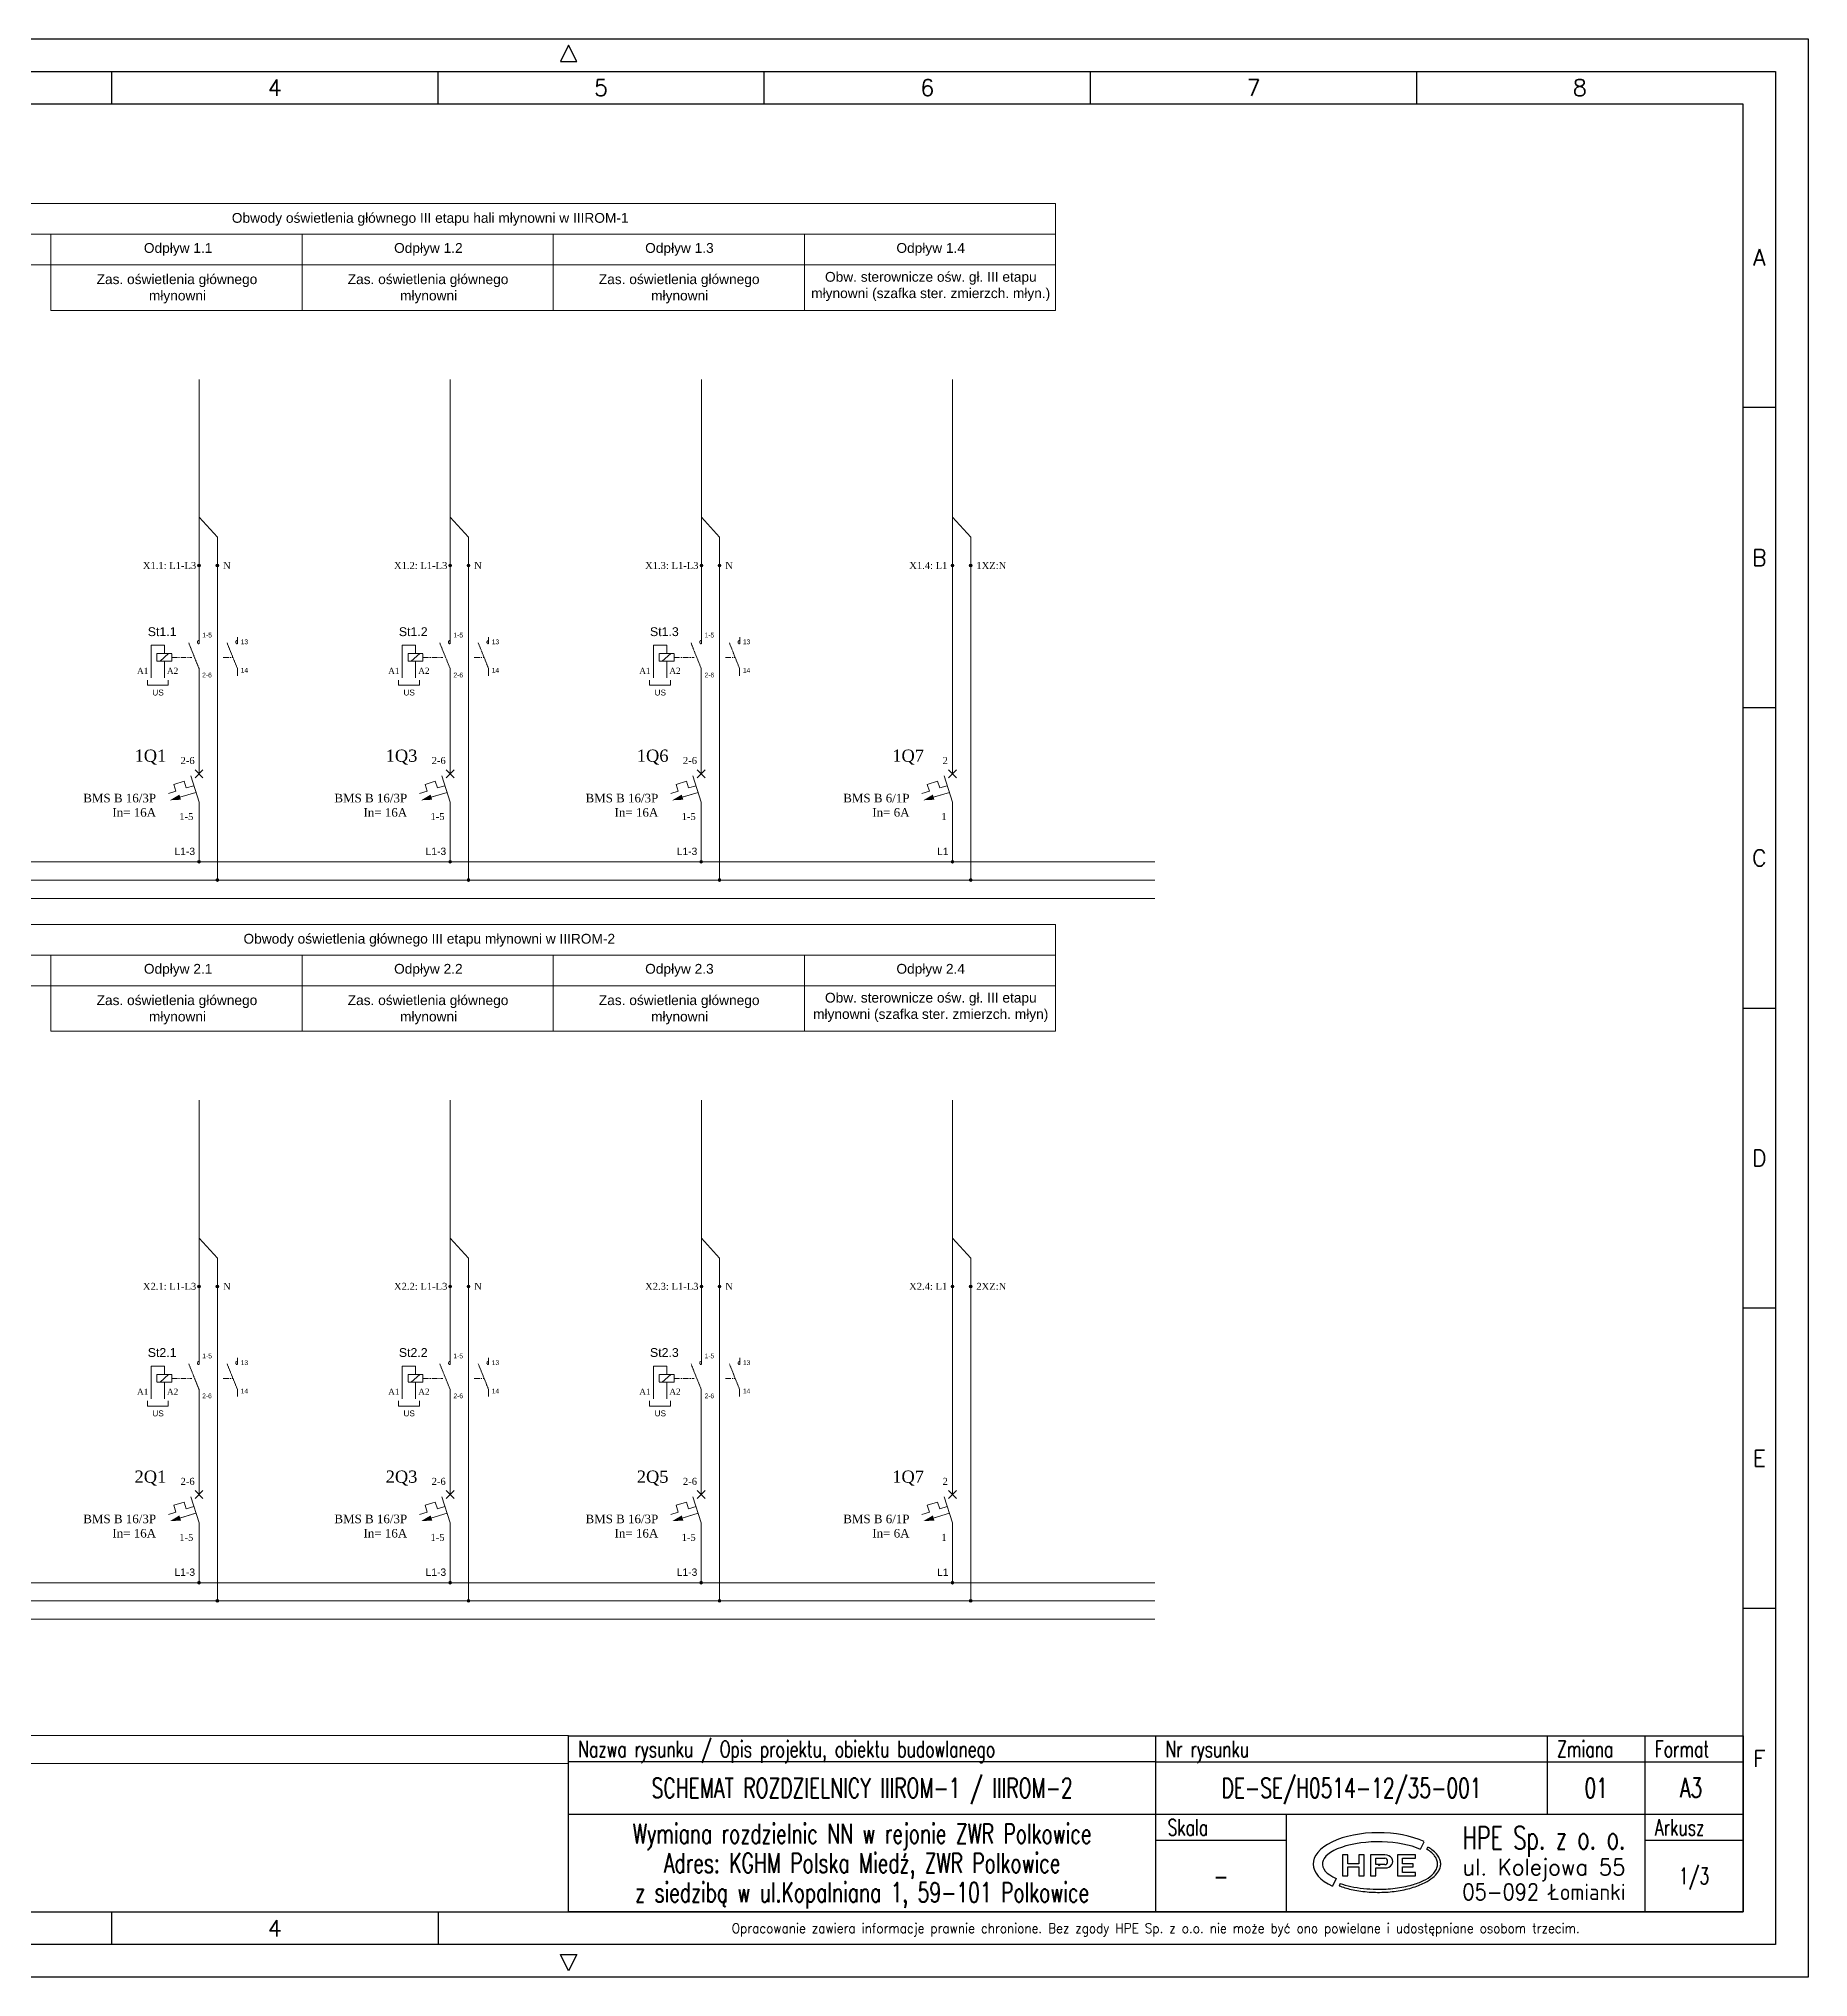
# Model space of a CAD drawing. Header units: millimetres. Extents: x 7130 to 65072, y -4915 to 15466.
# Drawn here: x 14496 to 27920, y -4915 to 9786 of the extents above; entities that cross this region are included whole.
import ezdxf
from ezdxf.enums import TextEntityAlignment as Align

# ---------------------------------------------------------------- set-up
doc = ezdxf.new("R2010")
doc.units = ezdxf.units.MM
doc.header["$LTSCALE"] = 0.3
for name, pattern in [('ACAD_ISO02W100', [15, 12, -3]), ('ACAD_ISO05W100', [33, 24, -3, 0, -3, 0, -3]), ('CENTER', [50.8, 31.75, -6.35, 6.35, -6.35])]:
    doc.linetypes.add(name, pattern=pattern)
doc.layers.get('0').update_dxf_attribs({"linetype": 'CONTINUOUS'})
doc.layers.add('CIENKA', color=1, linetype='CONTINUOUS')
doc.layers.add('GRUBA', color=7, linetype='CONTINUOUS')
doc.styles.add('Annotative', font='arial.ttf')
doc.styles.add('ROMANS', font='romans', dxfattribs={"width": 0.8, "oblique": 10, "height": 2.8})
doc.styles.get("Standard").update_dxf_attribs({"font": 'romans.shx', "width": 0.7})

# ---------------------------------------------------------------- blocks, each defined once
blk = doc.blocks.new('Tabelka_Czesc ogolna')
at = {"layer": 'CIENKA'}
for p, q in [((90, 23), (0, 23)), ((90, 23), (180, 23)), ((0, 15), (90, 15)), ((90, 11), (110, 11)), ((165, 11), (180, 11))]:
    blk.add_line(p, q, dxfattribs=at)
at = {"layer": 'GRUBA'}
for p, q in [((90, 0), (90, 27)), ((150, 27), (150, 15)), ((165, 0), (165, 27)), ((90, 15), (180, 15)), ((110, 15), (110, 0)), ((130.58, 9.59), (131.14, 10.76)), ((131.53, 9.61), (131.72, 9.93)), ((119.43, 8.74), (118.63, 8.74)), ((118.63, 8.74), (118.63, 5.54)), ((119.43, 7.39), (119.43, 8.74)), ((121.13, 7.39), (119.43, 7.39)), ((119.43, 5.54), (119.43, 6.89)), ((119.43, 6.89), (121.13, 6.89)), ((121.93, 8.74), (121.13, 8.74)), ((121.13, 8.74), (121.13, 7.39)), ((121.13, 6.89), (121.13, 5.54)), ((121.93, 5.54), (121.93, 8.74)), ((123.73, 8.74), (122.93, 8.74)), ((122.93, 8.74), (122.93, 5.54)), ((125.13, 8.74), (123.73, 8.74)), ((123.73, 7.24), (123.73, 8.24)), ((123.73, 8.24), (125.13, 8.24)), ((125.13, 7.24), (123.73, 7.24)), ((123.73, 5.54), (123.73, 6.74)), ((123.73, 6.74), (125.13, 6.74)), ((127.83, 8.74), (127.03, 8.74)), ((127.03, 8.74), (127.03, 5.54)), ((129.83, 8.74), (127.83, 8.74)), ((127.83, 7.39), (127.83, 8.24)), ((127.83, 8.24), (129.83, 8.24)), ((129.43, 7.39), (127.83, 7.39)), ((127.83, 6.04), (127.83, 6.89)), ((127.83, 6.89), (129.43, 6.89)), ((129.83, 6.04), (127.83, 6.04)), ((129.43, 6.89), (129.43, 7.39)), ((129.83, 8.24), (129.83, 8.74)), ((129.83, 5.54), (129.83, 6.04)), ((117.66, 5.1), (117.1, 3.92)), ((118.24, 4.37), (118.1, 4)), ((118.63, 5.54), (119.43, 5.54)), ((121.13, 5.54), (121.93, 5.54)), ((122.93, 5.54), (123.73, 5.54)), ((127.03, 5.54), (127.83, 5.54)), ((127.83, 5.54), (129.83, 5.54))]:
    blk.add_line(p, q, dxfattribs=at)
blk.add_lwpolyline([(0, 27), (180, 27), (180, 0), (0, 0)], close=True, dxfattribs=at)
blk.add_circle((124.23, 7.14), 0.05, dxfattribs=at)
for centre, major_axis, ratio, start_param, end_param in [((124.13, 7.34), (-10, 0), 0.48, 3.935691, 7.075289), ((124.13, 7.34), (-8.6, 0), 0.395349, 3.863574, 7.002963), ((125.13, 7.74), (1.2, 0), 0.833333, 4.712389, 7.853982), ((125.13, 7.74), (0, 0.5), 0.8, 3.141593, 6.283185)]:
    blk.add_ellipse(centre, major_axis=major_axis, ratio=ratio, start_param=start_param, end_param=end_param, dxfattribs=at)
for points, knots in [([(118.1, 4), (118.67, 3.79), (119.28, 3.6), (120.71, 3.28), (121.54, 3.15), (123.23, 3), (124.1, 2.98), (125.82, 3.05), (126.67, 3.14), (128.28, 3.43), (129.04, 3.62), (130.43, 4.09), (131.06, 4.37), (132.01, 4.92), (132.38, 5.18), (132.97, 5.72), (133.2, 6), (133.49, 6.5), (133.57, 6.72), (133.67, 7.15), (133.68, 7.36), (133.63, 7.78), (133.56, 8), (133.35, 8.44), (133.21, 8.66), (132.83, 9.09), (132.6, 9.31), (132.14, 9.66), (131.94, 9.8), (131.72, 9.93)], [0.903557, 0.903557, 0.903557, 0.903557, 1.12738, 1.12738, 1.391663, 1.391663, 1.655946, 1.655946, 1.920229, 1.920229, 2.184512, 2.184512, 2.448795, 2.448795, 2.658792, 2.658792, 2.86879, 2.86879, 3.035083, 3.035083, 3.201375, 3.201375, 3.367668, 3.367668, 3.533961, 3.533961, 3.700254, 3.700254, 3.812378, 3.812378, 3.812378, 3.812378]), ([(118.24, 4.37), (118.75, 4.19), (119.31, 4.04), (120.51, 3.78), (121.16, 3.67), (122.49, 3.53), (123.17, 3.49), (124.81, 3.47), (125.77, 3.52), (127.61, 3.74), (128.48, 3.91), (129.92, 4.32), (130.51, 4.54), (131.53, 5.04), (131.97, 5.32), (132.53, 5.83), (132.7, 6.03), (132.98, 6.45), (133.08, 6.68), (133.18, 7.11), (133.2, 7.3), (133.16, 7.69), (133.12, 7.88), (132.97, 8.24), (132.86, 8.42), (132.62, 8.75), (132.47, 8.91), (132.08, 9.26), (131.82, 9.44), (131.53, 9.61)], [0.841335, 0.841335, 0.841335, 0.841335, 1.070437, 1.070437, 1.305194, 1.305194, 1.53995, 1.53995, 1.866854, 1.866854, 2.193758, 2.193758, 2.461993, 2.461993, 2.730227, 2.730227, 2.88914, 2.88914, 3.048052, 3.048052, 3.17539, 3.17539, 3.302727, 3.302727, 3.430064, 3.430064, 3.557402, 3.557402, 3.726955, 3.726955, 3.726955, 3.726955])]:
    blk.add_open_spline(points, degree=3, knots=knots, dxfattribs=at)
at = {"layer": 'CIENKA', "style": 'ROMANS', "width": 0.7}
for s, p in [('Nazwa rysunku / Opis projektu, obiektu budowlanego', (1.5, 23.7)), ('Nr rysunku', (91.5, 23.7)), ('Zmiana', (151.5, 23.7)), ('Format', (166.5, 23.7)), ('Arkusz', (166.5, 11.7))]:
    blk.add_text(s, height=2.5, dxfattribs=at).set_placement(p)
blk.add_text('Skala', height=2.5, dxfattribs=at).set_placement((94.92, 11.7), align=Align.CENTER)
at = {"layer": 'CIENKA', "style": 'ROMANS'}
for s, width, p, p2 in [('ul. Kolejowa 55', 0.833333, (137, 5.61), (162, 5.61)), ('05-092 Łomianki', 0.744681, (137, 1.81), (162, 1.81))]:
    blk.add_text(s, height=2.5, dxfattribs=dict(at, width=width)).set_placement(p, p2, align=Align.FIT)
at = {"layer": 'CIENKA', "style": 'ROMANS', "width": 0.9}
blk.add_text('Opracowanie zawiera informacje prawnie chronione. Bez zgody HPE Sp. z o.o. nie może być ono powielane i udostępniane osobom trzecim.', height=1.5, dxfattribs=at).set_placement((90, -2.5), align=Align.MIDDLE_CENTER)
at = {"layer": 'GRUBA', "style": 'ROMANS', "width": 0.56391}
blk.add_text('HPE Sp. z o. o.', height=3.5, dxfattribs=at).set_placement((137, 9.61), (162, 9.61), align=Align.FIT)
at = {"layer": 'GRUBA', "style": 'ROMANS', "width": 0.7}
for tag, height, p in [('DE-SE/H0300-11/00-000', 3, (120, 19)), ('NAZWA_RYSUNKU', 3, (45, 19)), ('00', 3, (157.5, 19)), ('1/1', 2.5, (172.5, 5.5))]:
    blk.add_attdef(tag, text='', height=height, dxfattribs=at).set_placement(p, align=Align.MIDDLE_CENTER)
for tag, p in [('OPIS_PROJEKTU_1', (45, 10.5)), ('OPIS_PROJEKTU_2', (45, 6)), ('OPIS_PROJEKTU_3', (45, 1.5))]:
    blk.add_attdef(tag, text='', height=3, dxfattribs=at).set_placement(p, align=Align.CENTER)
blk.add_attdef('1:10', text='', height=3, dxfattribs=at).set_placement((100, 5.5), align=Align.MIDDLE)

msp = doc.modelspace()

# ---------------------------------------------------------------- hatches: boundary and pattern name
at = {"lineweight": 9}
for points in [[(15702, 5791, -1), (15723, 5791, -1)], [(15841, 5791, -1), (15861, 5791, -1)], [(17607, 5791, -1), (17628, 5791, -1)], [(17746, 5791, -1), (17766, 5791, -1)], [(19512, 5791, -1), (19533, 5791, -1)], [(19651, 5791, -1), (19672, 5791, -1)], [(21417, 5791, -1), (21438, 5791, -1)], [(21556, 5791, -1), (21577, 5791, -1)], [(15702, 324, -1), (15723, 324, -1)], [(15841, 324, -1), (15861, 324, -1)], [(17607, 324, -1), (17628, 324, -1)], [(17746, 324, -1), (17766, 324, -1)], [(19512, 324, -1), (19533, 324, -1)], [(19651, 324, -1), (19672, 324, -1)], [(21417, 324, -1), (21438, 324, -1)], [(21556, 324, -1), (21577, 324, -1)]]:
    msp.add_hatch(color=0, dxfattribs=at).paths.add_polyline_path(points)
at = {"linetype": 'Continuous', "lineweight": 9, "ltscale": 4}
for points in [[(15492, 4011), (15563, 4054), (15575, 4015)], [(17397, 4011), (17469, 4054), (17481, 4015)], [(19302, 4011), (19374, 4054), (19386, 4015)], [(21207, 4011), (21279, 4054), (21291, 4015)], [(15492, -1456), (15563, -1413), (15575, -1452)], [(17397, -1456), (17469, -1413), (17481, -1452)], [(19302, -1456), (19374, -1413), (19386, -1452)], [(21207, -1456), (21279, -1413), (21291, -1452)]]:
    msp.add_hatch(color=5, dxfattribs=at).paths.add_polyline_path(points, flags=0)
at = {"lineweight": 9, "true_color": 0x1e788f}
for points in [[(15701, 3545, -1), (15722, 3545, -1)], [(17607, 3545, -1), (17627, 3545, -1)], [(19512, 3545, -1), (19532, 3545, -1)], [(21417, 3545, -1), (21438, 3545, -1)], [(15841, 3406, -1), (15861, 3406, -1)], [(17746, 3406, -1), (17766, 3406, -1)], [(19651, 3406, -1), (19672, 3406, -1)], [(21556, 3406, -1), (21577, 3406, -1)], [(15701, -1923, -1), (15722, -1923, -1)], [(15841, -2061, -1), (15861, -2061, -1)], [(17607, -1923, -1), (17627, -1923, -1)], [(17746, -2061, -1), (17766, -2061, -1)], [(19512, -1923, -1), (19532, -1923, -1)], [(19651, -2061, -1), (19672, -2061, -1)], [(21417, -1923, -1), (21438, -1923, -1)], [(21556, -2061, -1), (21577, -2061, -1)]]:
    msp.add_hatch(color=144, dxfattribs=at).paths.add_polyline_path(points)

# ---------------------------------------------------------------- linework, layer by layer
at = {"lineweight": 9}
for p, q in [((15712, 5248), (15712, 7203)), ((17617, 5248), (17617, 7203)), ((19523, 5248), (19523, 7203)), ((21427, 4955), (21428, 7203)), ((15851, 6005), (15712, 6158)), ((17756, 6005), (17617, 6158)), ((19661, 6005), (19523, 6158)), ((21566, 6005), (21428, 6158)), ((15851, 4167), (15851, 6005)), ((17756, 4167), (17756, 6005)), ((19661, 4167), (19661, 6005)), ((21566, 4167), (21566, 6005)), ((15450, 5187), (15348, 5187)), ((15450, 5124), (15450, 5187)), ((17355, 5187), (17253, 5187)), ((17355, 5124), (17355, 5187)), ((19261, 5187), (19159, 5187)), ((19261, 5124), (19261, 5187)), ((15450, 4940), (15450, 5065)), ((17355, 4940), (17355, 5065)), ((19261, 4940), (19261, 5065)), ((15712, 4955), (15712, 4688)), ((17617, 4955), (17617, 4688)), ((19522, 4955), (19522, 4688)), ((21427, 4955), (21427, 4688)), ((15712, 4338), (15712, 4688)), ((17617, 4338), (17617, 4688)), ((19522, 4338), (19522, 4688)), ((21427, 4338), (21427, 4688)), ((15851, 4167), (15851, 3406)), ((17756, 4167), (17756, 3406)), ((19661, 4167), (19661, 3406)), ((21566, 4167), (21566, 3406)), ((15712, 3871), (15712, 3545)), ((17617, 3871), (17617, 3545)), ((19522, 3871), (19522, 3545)), ((21427, 3871), (21427, 3545)), ((22962, 3406), (13212, 3406)), ((22962, 3267), (13212, 3267)), ((15712, -219), (15712, 1736)), ((17617, -219), (17617, 1736)), ((19523, -219), (19523, 1736)), ((21427, -512), (21428, 1736)), ((15851, 537), (15712, 691)), ((17756, 537), (17617, 691)), ((19661, 537), (19523, 691)), ((21566, 537), (21428, 691)), ((15851, -1300), (15851, 537)), ((17756, -1300), (17756, 537)), ((19661, -1300), (19661, 537)), ((21566, -1300), (21566, 537)), ((15450, -280), (15348, -280)), ((15450, -343), (15450, -280)), ((17355, -280), (17253, -280)), ((17355, -343), (17355, -280)), ((19261, -280), (19159, -280)), ((19261, -343), (19261, -280)), ((15450, -528), (15450, -402)), ((17355, -528), (17355, -402)), ((19261, -528), (19261, -402)), ((15712, -512), (15712, -779)), ((17617, -512), (17617, -779)), ((19522, -512), (19522, -779)), ((21427, -512), (21427, -779)), ((15712, -1129), (15712, -779)), ((17617, -1129), (17617, -779)), ((19522, -1129), (19522, -779)), ((21427, -1129), (21427, -779)), ((15851, -1300), (15851, -2061)), ((17756, -1300), (17756, -2061)), ((19661, -1300), (19661, -2061)), ((21566, -1300), (21566, -2061)), ((15712, -1596), (15712, -1923)), ((17617, -1596), (17617, -1923)), ((19522, -1596), (19522, -1923)), ((21427, -1596), (21427, -1923)), ((22962, -2061), (13212, -2061)), ((22962, -2200), (13212, -2200))]:
    msp.add_line(p, q, dxfattribs=at)
at = {"color": 0, "lineweight": 9}
for p, q in [((15348, 5187), (15450, 5187)), ((15348, 4940), (15348, 5187)), ((17253, 5187), (17355, 5187)), ((17253, 4940), (17253, 5187)), ((19159, 5187), (19261, 5187)), ((19159, 4940), (19159, 5187)), ((15320, 4883), (15320, 4922)), ((15478, 4883), (15478, 4922)), ((17225, 4883), (17225, 4922)), ((17384, 4883), (17384, 4922)), ((19130, 4883), (19130, 4922)), ((19289, 4883), (19289, 4922)), ((22962, 3545), (13212, 3545)), ((15348, -280), (15450, -280)), ((15348, -528), (15348, -280)), ((17253, -280), (17355, -280)), ((17253, -528), (17253, -280)), ((19159, -280), (19261, -280)), ((19159, -528), (19159, -280)), ((15320, -584), (15320, -545)), ((15478, -584), (15478, -545)), ((17225, -584), (17225, -545)), ((17384, -584), (17384, -545)), ((19130, -584), (19130, -545)), ((19289, -584), (19289, -545)), ((22962, -1923), (13212, -1923))]:
    msp.add_line(p, q, dxfattribs=at)
at = {"color": 5, "linetype": 'ACAD_ISO05W100', "lineweight": 9}
for p, q in [((15712, 5010), (15633, 5205)), ((16003, 5010), (15924, 5205)), ((17617, 5010), (17538, 5205)), ((17908, 5010), (17830, 5205)), ((19522, 5010), (19444, 5205)), ((19813, 5010), (19735, 5205)), ((15712, -457), (15633, -262)), ((16003, -457), (15924, -262)), ((17617, -457), (17538, -262)), ((17908, -457), (17830, -262)), ((19522, -457), (19444, -262)), ((19813, -457), (19735, -262))]:
    msp.add_line(p, q, dxfattribs=at)
at = {"color": 5, "lineweight": 9}
for p, q in [((15712, 5198), (15712, 5248)), ((16003, 5198), (16003, 5248)), ((17617, 5198), (17617, 5248)), ((17909, 5198), (17909, 5248)), ((19523, 5198), (19523, 5248)), ((19814, 5198), (19814, 5248)), ((15416, 5065), (15481, 5124)), ((15712, 5010), (15712, 4955)), ((16003, 5010), (16003, 4955)), ((17321, 5065), (17386, 5124)), ((17617, 5010), (17617, 4955)), ((17908, 5010), (17908, 4955)), ((19226, 5065), (19292, 5124)), ((19522, 5010), (19522, 4955)), ((19813, 5010), (19813, 4955)), ((15712, -269), (15712, -219)), ((16003, -269), (16003, -219)), ((17617, -269), (17617, -219)), ((17909, -269), (17909, -219)), ((19523, -269), (19523, -219)), ((19814, -269), (19814, -219)), ((15416, -402), (15481, -343)), ((17321, -402), (17386, -343)), ((19226, -402), (19292, -343)), ((15712, -457), (15712, -512)), ((16003, -457), (16003, -512)), ((17617, -457), (17617, -512)), ((17908, -457), (17908, -512)), ((19522, -457), (19522, -512)), ((19813, -457), (19813, -512))]:
    msp.add_line(p, q, dxfattribs=at)
at = {"color": 5, "linetype": 'CENTER', "lineweight": 9, "ltscale": 4.4}
for p, q in [((15506, 5093), (15657, 5093)), ((15895, 5093), (15970, 5093)), ((17411, 5093), (17562, 5093)), ((17800, 5093), (17875, 5093)), ((19316, 5093), (19468, 5093)), ((19705, 5093), (19780, 5093)), ((15506, -374), (15657, -374)), ((15895, -374), (15970, -374)), ((17411, -374), (17562, -374)), ((17800, -374), (17875, -374)), ((19316, -374), (19468, -374)), ((19705, -374), (19780, -374))]:
    msp.add_line(p, q, dxfattribs=at)
at = {"linetype": 'ByBlock', "lineweight": 9}
for p, q in [((15320, 4883), (15478, 4883)), ((17225, 4883), (17384, 4883)), ((19130, 4883), (19289, 4883)), ((15320, -584), (15478, -584)), ((17225, -584), (17384, -584)), ((19130, -584), (19289, -584))]:
    msp.add_line(p, q, dxfattribs=at)
at = {"color": 5, "linetype": 'Continuous', "lineweight": 9}
for p, q in [((15712, 4338), (15712, 4212)), ((15712, 4293), (15712, 4212)), ((15712, 4293), (15712, 4212)), ((15712, 4293), (15712, 4212)), ((15712, 4293), (15712, 4212)), ((15712, 4293), (15712, 4212)), ((15712, 4293), (15712, 4212)), ((17617, 4338), (17617, 4212)), ((17617, 4293), (17617, 4212)), ((17617, 4293), (17617, 4212)), ((17617, 4293), (17617, 4212)), ((17617, 4293), (17617, 4212)), ((17617, 4293), (17617, 4212)), ((17617, 4293), (17617, 4212)), ((19522, 4338), (19522, 4212)), ((19522, 4293), (19522, 4212)), ((19522, 4293), (19522, 4212)), ((19522, 4293), (19522, 4212)), ((19522, 4293), (19522, 4212)), ((19522, 4293), (19522, 4212)), ((19522, 4293), (19522, 4212)), ((21427, 4338), (21427, 4212)), ((21427, 4293), (21427, 4212)), ((21427, 4293), (21427, 4212)), ((21427, 4293), (21427, 4212)), ((21427, 4293), (21427, 4212)), ((21427, 4293), (21427, 4212)), ((21427, 4293), (21427, 4212)), ((15712, 3997), (15712, 3871)), ((17617, 3997), (17617, 3871)), ((19522, 3997), (19522, 3871)), ((21427, 3997), (21427, 3871)), ((15712, -1129), (15712, -1255)), ((15712, -1174), (15712, -1255)), ((15712, -1174), (15712, -1255)), ((15712, -1174), (15712, -1255)), ((15712, -1174), (15712, -1255)), ((15712, -1174), (15712, -1255)), ((15712, -1174), (15712, -1255)), ((17617, -1129), (17617, -1255)), ((17617, -1174), (17617, -1255)), ((17617, -1174), (17617, -1255)), ((17617, -1174), (17617, -1255)), ((17617, -1174), (17617, -1255)), ((17617, -1174), (17617, -1255)), ((17617, -1174), (17617, -1255)), ((19522, -1129), (19522, -1255)), ((19522, -1174), (19522, -1255)), ((19522, -1174), (19522, -1255)), ((19522, -1174), (19522, -1255)), ((19522, -1174), (19522, -1255)), ((19522, -1174), (19522, -1255)), ((19522, -1174), (19522, -1255)), ((21427, -1129), (21427, -1255)), ((21427, -1174), (21427, -1255)), ((21427, -1174), (21427, -1255)), ((21427, -1174), (21427, -1255)), ((21427, -1174), (21427, -1255)), ((21427, -1174), (21427, -1255)), ((21427, -1174), (21427, -1255)), ((15712, -1470), (15712, -1596)), ((17617, -1470), (17617, -1596)), ((19522, -1470), (19522, -1596)), ((21427, -1470), (21427, -1596))]:
    msp.add_line(p, q, dxfattribs=at)
at = {"color": 5, "linetype": 'Continuous', "lineweight": 9, "ltscale": 4}
for p, q in [((15521, 4131), (15599, 4155)), ((15537, 4080), (15521, 4131)), ((15599, 4155), (15615, 4104)), ((15673, 4121), (15615, 4104)), ((15712, 3997), (15649, 4196)), ((17427, 4131), (17504, 4155)), ((17442, 4080), (17427, 4131)), ((17504, 4155), (17520, 4104)), ((17578, 4121), (17520, 4104)), ((17617, 3997), (17554, 4196)), ((19332, 4131), (19409, 4155)), ((19348, 4080), (19332, 4131)), ((19409, 4155), (19425, 4104)), ((19483, 4121), (19425, 4104)), ((19522, 3997), (19459, 4196)), ((21237, 4131), (21315, 4155)), ((21253, 4080), (21237, 4131)), ((21315, 4155), (21331, 4104)), ((21388, 4121), (21331, 4104)), ((21427, 3997), (21365, 4196)), ((15537, 4080), (15480, 4062)), ((15688, 4071), (15507, 4016)), ((15688, 4071), (15507, 4016)), ((15688, 4071), (15507, 4016)), ((15688, 4071), (15507, 4016)), ((15688, 4071), (15507, 4016)), ((15688, 4071), (15507, 4016)), ((15688, 4071), (15566, 4034)), ((17443, 4080), (17385, 4062)), ((17594, 4071), (17412, 4016)), ((17594, 4071), (17412, 4016)), ((17594, 4071), (17412, 4016)), ((17594, 4071), (17412, 4016)), ((17594, 4071), (17412, 4016)), ((17594, 4071), (17412, 4016)), ((17594, 4071), (17471, 4034)), ((19348, 4080), (19290, 4062)), ((19499, 4071), (19318, 4016)), ((19499, 4071), (19318, 4016)), ((19499, 4071), (19318, 4016)), ((19499, 4071), (19318, 4016)), ((19499, 4071), (19318, 4016)), ((19499, 4071), (19318, 4016)), ((19499, 4071), (19376, 4034)), ((21253, 4080), (21195, 4062)), ((21404, 4071), (21223, 4016)), ((21404, 4071), (21223, 4016)), ((21404, 4071), (21223, 4016)), ((21404, 4071), (21223, 4016)), ((21404, 4071), (21223, 4016)), ((21404, 4071), (21223, 4016)), ((21404, 4071), (21281, 4034)), ((15521, -1336), (15599, -1312)), ((15599, -1312), (15615, -1363)), ((15712, -1470), (15649, -1271)), ((17427, -1336), (17504, -1312)), ((17504, -1312), (17520, -1363)), ((17617, -1470), (17554, -1271)), ((19332, -1336), (19409, -1312)), ((19409, -1312), (19425, -1363)), ((19522, -1470), (19459, -1271)), ((21237, -1336), (21315, -1312)), ((21315, -1312), (21331, -1363)), ((21427, -1470), (21365, -1271)), ((15537, -1388), (15480, -1405)), ((15688, -1396), (15507, -1452)), ((15688, -1396), (15507, -1452)), ((15688, -1396), (15507, -1452)), ((15688, -1396), (15507, -1452)), ((15688, -1396), (15507, -1452)), ((15688, -1396), (15507, -1452)), ((15537, -1388), (15521, -1336)), ((15688, -1396), (15566, -1433)), ((15673, -1346), (15615, -1363)), ((17443, -1388), (17385, -1405)), ((17594, -1396), (17412, -1452)), ((17594, -1396), (17412, -1452)), ((17594, -1396), (17412, -1452)), ((17594, -1396), (17412, -1452)), ((17594, -1396), (17412, -1452)), ((17594, -1396), (17412, -1452)), ((17442, -1388), (17427, -1336)), ((17594, -1396), (17471, -1433)), ((17578, -1346), (17520, -1363)), ((19348, -1388), (19290, -1405)), ((19499, -1396), (19318, -1452)), ((19499, -1396), (19318, -1452)), ((19499, -1396), (19318, -1452)), ((19499, -1396), (19318, -1452)), ((19499, -1396), (19318, -1452)), ((19499, -1396), (19318, -1452)), ((19348, -1388), (19332, -1336)), ((19499, -1396), (19376, -1433)), ((19483, -1346), (19425, -1363)), ((21253, -1388), (21195, -1405)), ((21404, -1396), (21223, -1452)), ((21404, -1396), (21223, -1452)), ((21404, -1396), (21223, -1452)), ((21404, -1396), (21223, -1452)), ((21404, -1396), (21223, -1452)), ((21404, -1396), (21223, -1452)), ((21253, -1388), (21237, -1336)), ((21404, -1396), (21281, -1433)), ((21388, -1346), (21331, -1363))]:
    msp.add_line(p, q, dxfattribs=at)
at = {"color": 5, "linetype": 'ByBlock', "lineweight": 9}
for p, q in [((15742, 4242), (15682, 4182)), ((15682, 4242), (15742, 4182)), ((17647, 4242), (17587, 4182)), ((17587, 4242), (17647, 4182)), ((19552, 4242), (19492, 4182)), ((19492, 4242), (19552, 4182)), ((21458, 4242), (21397, 4182)), ((21397, 4242), (21458, 4182)), ((15742, -1225), (15682, -1285)), ((15682, -1225), (15742, -1285)), ((17647, -1225), (17587, -1285)), ((17587, -1225), (17647, -1285)), ((19552, -1225), (19492, -1285)), ((19492, -1225), (19552, -1285)), ((21458, -1225), (21397, -1285)), ((21397, -1225), (21458, -1285))]:
    msp.add_line(p, q, dxfattribs=at)
at = {"lineweight": 9}
for points in [[(12698, 8304), (22210, 8304), (22210, 8536), (12698, 8536)], [(12698, 8071), (14589, 8071), (14589, 8304), (12698, 8304)], [(14589, 8071), (16494, 8071), (16494, 8304), (14589, 8304)], [(16494, 8071), (18399, 8071), (18399, 8304), (16494, 8304)], [(18399, 8071), (20305, 8071), (20305, 8304), (18399, 8304)], [(20305, 8071), (22210, 8071), (22210, 8304), (20305, 8304)], [(12698, 2837), (22210, 2837), (22210, 3069), (12698, 3069)], [(12698, 2604), (14589, 2604), (14589, 2837), (12698, 2837)], [(14589, 2604), (16494, 2604), (16494, 2837), (14589, 2837)], [(16494, 2604), (18399, 2604), (18399, 2837), (16494, 2837)], [(18399, 2604), (20305, 2604), (20305, 2837), (18399, 2837)], [(20305, 2604), (22210, 2604), (22210, 2837), (20305, 2837)]]:
    msp.add_lwpolyline(points, close=True, dxfattribs=at)
at = {"color": 0, "lineweight": 9}
for points in [[(16494, 8071), (14589, 8071), (14589, 7726), (16494, 7726)], [(18399, 8071), (16494, 8071), (16494, 7726), (18399, 7726)], [(20305, 8071), (18399, 8071), (18399, 7726), (20305, 7726)], [(22210, 8071), (20305, 8071), (20305, 7726), (22210, 7726)], [(16494, 2604), (14589, 2604), (14589, 2259), (16494, 2259)], [(18399, 2604), (16494, 2604), (16494, 2259), (18399, 2259)], [(20305, 2604), (18399, 2604), (18399, 2259), (20305, 2259)], [(22210, 2604), (20305, 2604), (20305, 2259), (22210, 2259)]]:
    msp.add_lwpolyline(points, close=True, dxfattribs=at)
at = {"color": 5, "linetype": 'ACAD_ISO02W100', "lineweight": 9}
for points in [[(15393, 5065), (15506, 5065), (15506, 5124), (15393, 5124)], [(17299, 5065), (17411, 5065), (17411, 5124), (17299, 5124)], [(19204, 5065), (19316, 5065), (19316, 5124), (19204, 5124)], [(15393, -402), (15506, -402), (15506, -343), (15393, -343)], [(17299, -402), (17411, -402), (17411, -343), (17299, -343)], [(19204, -402), (19316, -402), (19316, -343), (19204, -343)]]:
    msp.add_lwpolyline(points, close=True, dxfattribs=at)
at = {"color": 10, "linetype": 'Continuous'}
msp.add_lwpolyline([(18515, -3084), (8120, -3081)], dxfattribs=at)
at = {"color": 0, "lineweight": 9}
for centre in [(15712, 5791), (15851, 5791), (17617, 5791), (17756, 5791), (19523, 5791), (19661, 5791), (21428, 5791), (21566, 5791), (15712, 3545), (17617, 3545), (19522, 3545), (21427, 3545), (15851, 3406), (17756, 3406), (19661, 3406), (21566, 3406), (15712, 324), (15851, 324), (17617, 324), (17756, 324), (19523, 324), (19661, 324), (21428, 324), (21566, 324), (15712, -1923), (15851, -2061), (17617, -1923), (17756, -2061), (19522, -1923), (19661, -2061), (21427, -1923), (21566, -2061)]:
    msp.add_circle(centre, 10.3, dxfattribs=at)
at = {"color": 5, "linetype": 'ACAD_ISO05W100', "lineweight": 9}
for centre in [(15712, 5210), (16003, 5210), (17617, 5210), (17909, 5210), (19523, 5210), (19814, 5210), (15712, -257), (16003, -257), (17617, -257), (17909, -257), (19523, -257), (19814, -257)]:
    msp.add_arc(centre, 12.8, 89.9965, 270, dxfattribs=at)
at = {"layer": 'CIENKA'}
for p, q in [((7130, 9786), (27920, 9786)), ((18515, 9737), (18453, 9613)), ((18577, 9613), (18515, 9737)), ((27920, 9786), (27920, -4915)), ((18453, 9613), (18577, 9613)), ((15050, 9291), (15050, 9539)), ((17525, 9291), (17525, 9539)), ((20000, 9291), (20000, 9539)), ((22475, 9291), (22475, 9539)), ((24950, 9291), (24950, 9539)), ((27672, 6989), (27425, 6989)), ((27672, 4712), (27425, 4712)), ((27425, 2435), (27672, 2435)), ((27672, 158), (27425, 158)), ((27672, -2119), (27425, -2119)), ((18515, -3295), (8120, -3301)), ((15050, -4668), (15050, -4420)), ((17525, -4420), (17525, -4668)), ((18515, -4866), (18453, -4742)), ((18453, -4742), (18577, -4742)), ((18577, -4742), (18515, -4866)), ((27920, -4915), (7130, -4915))]:
    msp.add_line(p, q, dxfattribs=at)
at = {"layer": 'GRUBA'}
for p, q in [((7872, 9539), (27672, 9539)), ((27672, 9539), (27672, -4668)), ((27425, 9291), (8120, 9291)), ((27425, -4420), (27425, 9291)), ((8120, -4420), (27425, -4420)), ((27672, -4668), (7872, -4668))]:
    msp.add_line(p, q, dxfattribs=at)

# ---------------------------------------------------------------- block references
at = {"layer": 'GRUBA', "xscale": 49.5, "yscale": 49.5, "zscale": 49.5}
msp.add_blockref('Tabelka_Czesc ogolna', (18515, -4420), dxfattribs=at).add_auto_attribs({'DE-SE/H0300-11/00-000': 'DE-SE/H0514-12/35-001', '00': '01', 'NAZWA_RYSUNKU': 'SCHEMAT ROZDZIELNICY IIIROM-1 / IIIROM-2', 'OPIS_PROJEKTU_1': 'Wymiana rozdzielnic NN w rejonie ZWR Polkowice', 'OPIS_PROJEKTU_2': 'Adres: KGHM Polska Miedź, ZWR Polkowice', 'OPIS_PROJEKTU_3': 'z siedzibą w ul.Kopalniana 1, 59-101 Polkowice', '1:10': '-', '1/1': '1/3'})

# ---------------------------------------------------------------- texts
at = {"color": 0, "lineweight": 9, "style": 'Annotative'}
for s, insert, char_height, width, attachment_point in [('\\pi3262.9;Obwody oświetlenia głównego III etapu hali młynowni w IIIROM-1', (12698, 8368), 74.4, 9511.56, 7), ('\\pi704.68;Odpływ 1.1', (14589, 8140), 74.4, 1905.19, 7), ('\\pi697.88;Odpływ 1.2', (16494, 8140), 74.4, 1905.19, 7), ('\\pi697.5;Odpływ 1.3', (18399, 8140), 74.4, 1905.19, 7), ('\\pi697.65;Odpływ 1.4', (20305, 8140), 74.4, 1905.19, 7), ('\\pi346.03;Zas. oświetlenia głównego \\P\\pi742.94;młynowni', (14589, 7779), 74.4, 1905.19, 7), ('\\pi346.03;Zas. oświetlenia głównego \\P\\pi742.94;młynowni', (16494, 7779), 74.4, 1905.19, 7), ('\\pi346.03;Zas. oświetlenia głównego \\P\\pi742.94;młynowni', (18399, 7779), 74.4, 1905.19, 7), ('\\pi155.86;Obw. sterownicze ośw. gł. III etapu \\P\\pi51.166;młynowni (szafka ster. zmierzch. młyn.)', (20305, 7797), 74.4, 1905.19, 7), ('{\\fTimes New Roman|b0|i0|c238|p18;X1.1: L1-L3}', (15286, 5818), 53.03, 716.06, 1), ('{\\fTimes New Roman|b0|i0|c238|p18;N}', (15894, 5818), 53.03, 289.43, 1), ('{\\fTimes New Roman|b0|i0|c238|p18;X1.2: L1-L3}', (17191, 5818), 53.03, 716.06, 1), ('{\\fTimes New Roman|b0|i0|c238|p18;N}', (17799, 5818), 53.03, 289.43, 1), ('{\\fTimes New Roman|b0|i0|c238|p18;X1.3: L1-L3}', (19096, 5818), 53.03, 716.06, 1), ('{\\fTimes New Roman|b0|i0|c238|p18;N}', (19704, 5818), 53.03, 289.43, 1), ('{\\fTimes New Roman|b0|i0|c238|p18;X1.4: L1}', (21100, 5818), 53.03, 716.06, 1), ('{\\fTimes New Roman|b0|i0|c238|p18;1XZ:N}', (21609, 5818), 53.03, 289.43, 1), ('\\pt151.39;St1.1', (15323, 5255), 66.96, 284.2, 7), ('\\pt151.39;St1.2', (17228, 5255), 66.96, 284.2, 7), ('\\pt151.39;St1.3', (19133, 5255), 66.96, 284.2, 7), ('\\pt81.751;1-5', (15737, 5245), 36.16, 122.04, 7), ('\\pt81.751;13', (16028, 5194), 36.16, 122.04, 7), ('\\pt81.751;1-5', (17642, 5245), 36.16, 122.04, 7), ('\\pt81.751;13', (17933, 5194), 36.16, 122.04, 7), ('\\pt81.751;1-5', (19547, 5245), 36.16, 122.04, 7), ('\\pt81.751;13', (19838, 5194), 36.16, 122.04, 7), ('{\\fTimes New Roman|b0|i0|c238|p18;A1}', (15242, 5016), 46.5, 289.43, 1), ('{\\fTimes New Roman|b0|i0|c238|p18;A2}', (15469, 5016), 46.5, 289.43, 1), ('\\pt81.751;14', (16028, 4979), 36.16, 122.04, 7), ('{\\fTimes New Roman|b0|i0|c238|p18;A1}', (17147, 5016), 46.5, 289.43, 1), ('{\\fTimes New Roman|b0|i0|c238|p18;A2}', (17375, 5016), 46.5, 289.43, 1), ('\\pt81.751;14', (17933, 4979), 36.16, 122.04, 7), ('{\\fTimes New Roman|b0|i0|c238|p18;A1}', (19052, 5016), 46.5, 289.43, 1), ('{\\fTimes New Roman|b0|i0|c238|p18;A2}', (19280, 5016), 46.5, 289.43, 1), ('\\pt81.751;14', (19838, 4979), 36.16, 122.04, 7), ('\\pt81.751;2-6', (15736, 4942), 36.16, 122.04, 7), ('\\pt81.751;2-6', (17642, 4942), 36.16, 122.04, 7), ('\\pt81.751;2-6', (19547, 4942), 36.16, 122.04, 7), ('\\pt100.93;US', (15358, 4805), 44.64, 284.2, 7), ('\\pt100.93;US', (17263, 4805), 44.64, 284.2, 7), ('\\pt100.93;US', (19168, 4805), 44.64, 284.2, 7), ('{\\fTimes New Roman|b0|i0|c238|p18;1Q1}', (15223, 4280), 92.57, 930.79, 7), ('{\\fTimes New Roman|b0|i0|c238|p18;2-6}', (15572, 4339), 53.03, 289.43, 1), ('{\\fTimes New Roman|b0|i0|c238|p18;1Q3}', (17128, 4280), 92.57, 930.79, 7), ('{\\fTimes New Roman|b0|i0|c238|p18;2-6}', (17477, 4339), 53.03, 289.43, 1), ('{\\fTimes New Roman|b0|i0|c238|p18;1Q6}', (19033, 4280), 92.57, 930.79, 7), ('{\\fTimes New Roman|b0|i0|c238|p18;2-6}', (19383, 4339), 53.03, 289.43, 1), ('{\\fTimes New Roman|b0|i0|c238|p18;1Q7}', (20971, 4280), 92.57, 930.79, 7), ('{\\fTimes New Roman|b0|i0|c238|p18;2}', (21353, 4339), 53.03, 289.43, 1), ('\\A1;\\pt147.18;{\\fTimes New Roman|b0|i0|c238|p18;BMS B 16/3P\\PIn= 16A}', (15386, 4060), 65.1, 1046.76, 3), ('\\A1;\\pt147.18;{\\fTimes New Roman|b0|i0|c238|p18;BMS B 16/3P\\PIn= 16A}', (17291, 4060), 65.1, 1046.76, 3), ('\\A1;\\pt147.18;{\\fTimes New Roman|b0|i0|c238|p18;BMS B 16/3P\\PIn= 16A}', (19196, 4060), 65.1, 1046.76, 3), ('\\A1;\\pt147.18;{\\fTimes New Roman|b0|i0|c238|p18;BMS B 6/1P\\PIn= 6A}', (21102, 4060), 65.1, 1046.76, 3), ('{\\fTimes New Roman|b0|i0|c238|p18;1-5}', (15562, 3914), 53.03, 289.43, 1), ('{\\fTimes New Roman|b0|i0|c238|p18;1-5}', (17468, 3914), 53.03, 289.43, 1), ('{\\fTimes New Roman|b0|i0|c238|p18;1-5}', (19373, 3914), 53.03, 289.43, 1), ('{\\fTimes New Roman|b0|i0|c238|p18;1}', (21343, 3914), 53.03, 289.43, 1), ('\\pt126.16;L1-3', (15526, 3595), 55.8, 116.4, 7), ('\\pt126.16;L1-3', (17431, 3595), 55.8, 116.4, 7), ('\\pt126.16;L1-3', (19336, 3595), 55.8, 116.4, 7), ('\\pt126.16;L1', (21311, 3595), 55.8, 116.4, 7), ('\\pi3351.5;Obwody oświetlenia głównego III etapu młynowni w IIIROM-2', (12698, 2901), 74.4, 9511.56, 7), ('\\pi704.68;Odpływ 2.1', (14589, 2673), 74.4, 1905.19, 7), ('\\pi697.88;Odpływ 2.2', (16494, 2673), 74.4, 1905.19, 7), ('\\pi697.5;Odpływ 2.3', (18399, 2673), 74.4, 1905.19, 7), ('\\pi697.65;Odpływ 2.4', (20305, 2673), 74.4, 1905.19, 7), ('\\pi346.03;Zas. oświetlenia głównego \\P\\pi742.94;młynowni', (14589, 2311), 74.4, 1905.19, 7), ('\\pi346.03;Zas. oświetlenia głównego \\P\\pi742.94;młynowni', (16494, 2311), 74.4, 1905.19, 7), ('\\pi346.03;Zas. oświetlenia głównego \\P\\pi742.94;młynowni', (18399, 2311), 74.4, 1905.19, 7), ('\\pi155.86;Obw. sterownicze ośw. gł. III etapu \\P\\pi65.604;młynowni (szafka ster. zmierzch. młyn)', (20305, 2330), 74.4, 1905.19, 7), ('{\\fTimes New Roman|b0|i0|c238|p18;X2.1: L1-L3}', (15286, 351), 53.03, 716.06, 1), ('{\\fTimes New Roman|b0|i0|c238|p18;N}', (15894, 351), 53.03, 289.43, 1), ('{\\fTimes New Roman|b0|i0|c238|p18;X2.2: L1-L3}', (17191, 351), 53.03, 716.06, 1), ('{\\fTimes New Roman|b0|i0|c238|p18;N}', (17799, 351), 53.03, 289.43, 1), ('{\\fTimes New Roman|b0|i0|c238|p18;X2.3: L1-L3}', (19096, 351), 53.03, 716.06, 1), ('{\\fTimes New Roman|b0|i0|c238|p18;N}', (19704, 351), 53.03, 289.43, 1), ('{\\fTimes New Roman|b0|i0|c238|p18;X2.4: L1}', (21099, 351), 53.03, 716.06, 1), ('{\\fTimes New Roman|b0|i0|c238|p18;2XZ:N}', (21609, 351), 53.03, 289.43, 1), ('\\pt151.4;St2.1', (15323, -212), 66.96, 284.2, 7), ('\\pt151.4;St2.2', (17228, -212), 66.96, 284.2, 7), ('\\pt151.4;St2.3', (19133, -212), 66.96, 284.2, 7), ('\\pt81.751;1-5', (15737, -222), 36.16, 122.04, 7), ('\\pt81.751;13', (16028, -273), 36.16, 122.04, 7), ('\\pt81.751;1-5', (17642, -222), 36.16, 122.04, 7), ('\\pt81.751;13', (17933, -273), 36.16, 122.04, 7), ('\\pt81.751;1-5', (19547, -222), 36.16, 122.04, 7), ('\\pt81.751;13', (19838, -273), 36.16, 122.04, 7), ('{\\fTimes New Roman|b0|i0|c238|p18;A1}', (15242, -451), 46.5, 289.43, 1), ('{\\fTimes New Roman|b0|i0|c238|p18;A2}', (15469, -451), 46.5, 289.43, 1), ('\\pt81.751;2-6', (15736, -525), 36.16, 122.04, 7), ('\\pt81.751;14', (16028, -488), 36.16, 122.04, 7), ('{\\fTimes New Roman|b0|i0|c238|p18;A1}', (17147, -451), 46.5, 289.43, 1), ('{\\fTimes New Roman|b0|i0|c238|p18;A2}', (17375, -451), 46.5, 289.43, 1), ('\\pt81.751;2-6', (17642, -525), 36.16, 122.04, 7), ('\\pt81.751;14', (17933, -488), 36.16, 122.04, 7), ('{\\fTimes New Roman|b0|i0|c238|p18;A1}', (19052, -451), 46.5, 289.43, 1), ('{\\fTimes New Roman|b0|i0|c238|p18;A2}', (19280, -451), 46.5, 289.43, 1), ('\\pt81.751;2-6', (19547, -525), 36.16, 122.04, 7), ('\\pt81.751;14', (19838, -488), 36.16, 122.04, 7), ('\\pt100.93;US', (15358, -662), 44.64, 284.2, 7), ('\\pt100.93;US', (17263, -662), 44.64, 284.2, 7), ('\\pt100.93;US', (19168, -662), 44.64, 284.2, 7), ('{\\fTimes New Roman|b0|i0|c238|p18;2Q1}', (15223, -1188), 92.57, 930.79, 7), ('{\\fTimes New Roman|b0|i0|c238|p18;2-6}', (15572, -1128), 53.03, 289.43, 1), ('{\\fTimes New Roman|b0|i0|c238|p18;2Q3}', (17128, -1188), 92.57, 930.79, 7), ('{\\fTimes New Roman|b0|i0|c238|p18;2-6}', (17477, -1128), 53.03, 289.43, 1), ('{\\fTimes New Roman|b0|i0|c238|p18;2Q5}', (19033, -1188), 92.57, 930.79, 7), ('{\\fTimes New Roman|b0|i0|c238|p18;2-6}', (19383, -1128), 53.03, 289.43, 1), ('{\\fTimes New Roman|b0|i0|c238|p18;1Q7}', (20971, -1188), 92.57, 930.79, 7), ('{\\fTimes New Roman|b0|i0|c238|p18;2}', (21353, -1128), 53.03, 289.43, 1), ('\\A1;\\pt147.18;{\\fTimes New Roman|b0|i0|c238|p18;BMS B 16/3P\\PIn= 16A}', (15386, -1407), 65.1, 1046.76, 3), ('\\A1;\\pt147.18;{\\fTimes New Roman|b0|i0|c238|p18;BMS B 16/3P\\PIn= 16A}', (17291, -1407), 65.1, 1046.76, 3), ('\\A1;\\pt147.18;{\\fTimes New Roman|b0|i0|c238|p18;BMS B 16/3P\\PIn= 16A}', (19196, -1407), 65.1, 1046.76, 3), ('\\A1;\\pt147.18;{\\fTimes New Roman|b0|i0|c238|p18;BMS B 6/1P\\PIn= 6A}', (21102, -1407), 65.1, 1046.76, 3), ('{\\fTimes New Roman|b0|i0|c238|p18;1-5}', (15562, -1553), 53.03, 289.43, 1), ('{\\fTimes New Roman|b0|i0|c238|p18;1-5}', (17468, -1553), 53.03, 289.43, 1), ('{\\fTimes New Roman|b0|i0|c238|p18;1-5}', (19373, -1553), 53.03, 289.43, 1), ('{\\fTimes New Roman|b0|i0|c238|p18;1}', (21343, -1553), 53.03, 289.43, 1), ('\\pt126.16;L1-3', (15526, -1872), 55.8, 116.4, 7), ('\\pt126.16;L1-3', (17431, -1872), 55.8, 116.4, 7), ('\\pt126.16;L1-3', (19336, -1872), 55.8, 116.4, 7), ('\\pt126.16;L1', (21311, -1872), 55.8, 116.4, 7)]:
    msp.add_mtext(s, dxfattribs=dict(at, insert=insert, char_height=char_height, width=width, attachment_point=attachment_point))
at = {"insert": (26945, -3402), "char_height": 150, "attachment_point": 1}
msp.add_mtext_dynamic_manual_height_columns('A3', width=100.24, gutter_width=12.5, heights=[0], dxfattribs=at)
at = {"layer": 'CIENKA', "style": 'ROMANS'}
for s, p in [('4', (16287, 9415)), ('5', (18762, 9415)), ('6', (21237, 9415)), ('7', (23712, 9415)), ('8', (26187, 9415)), ('A', (27549, 8128)), ('B', (27549, 5851)), ('C', (27549, 3574)), ('D', (27549, 1297)), ('E', (27549, -980)), ('F', (27549, -3257)), ('4', (16287, -4544))]:
    msp.add_text(s, height=124, dxfattribs=at).set_placement(p, align=Align.MIDDLE)

doc.saveas('drawing.dxf')
